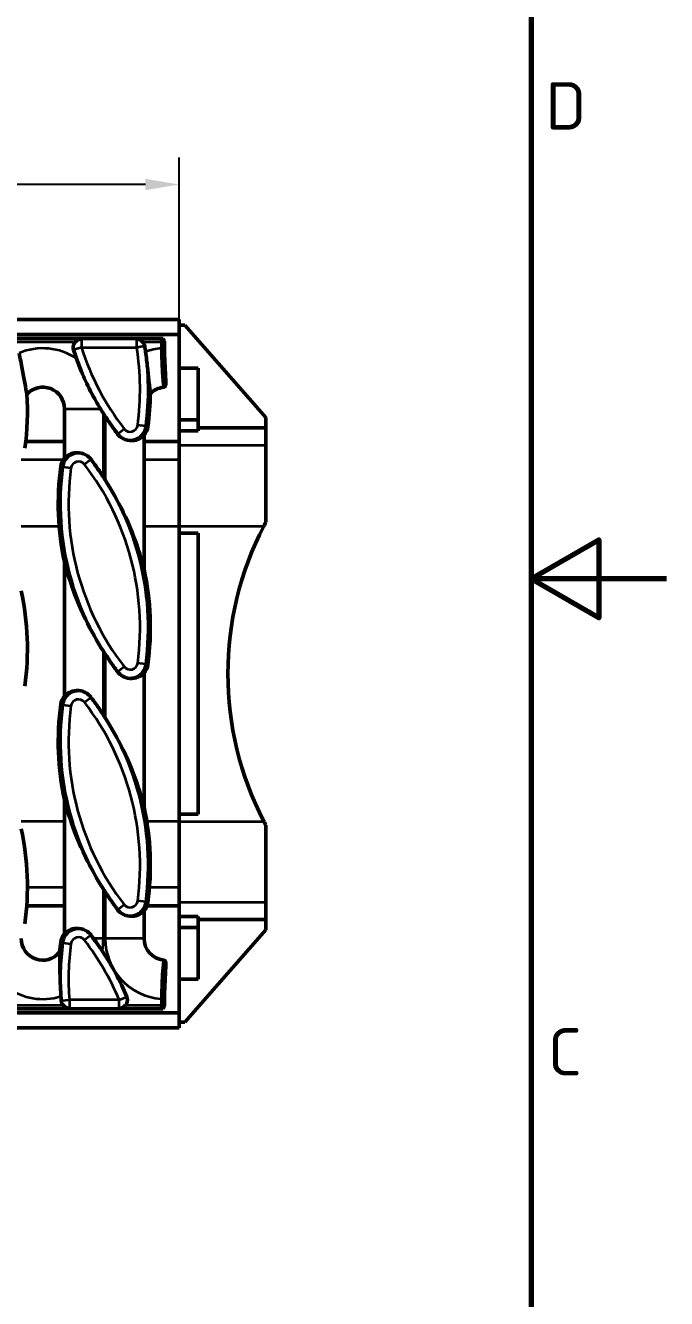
# Model space of a CAD drawing. Header units: millimetres. Extents: x 0 to 1485, y 0 to 1050.
# Drawn here: x 1366.5 to 1485, y 391.9 to 627.4 of the extents above; entities that cross this region are included whole.
import ezdxf

# ---------------------------------------------------------------- set-up
doc = ezdxf.new("R2010")
doc.units = ezdxf.units.MM
doc.header["$LTSCALE"] = 2.5
for name, color, linetype, lineweight in [('Bemaßung (ISO)', 7, 'Continuous', 25), ('Rahmen (ISO)', 7, 'Continuous', 70), ('Sichtbar (ISO)', 7, 'Continuous', 50), ('Sichtbar schmal (ISO)', 7, 'Continuous', 35)]:
    doc.layers.add(name, color=color, linetype=linetype, lineweight=lineweight)
doc.styles.add('Notiztext (DIN)', font='isocpeur.ttf')
doc.styles.add('TXT 3_5', font='isocpeur.ttf')
doc.dimstyles.new('Anrin Standard (DIN)', dxfattribs={"dimscale": 2.5, "dimtxt": 3.5, "dimasz": 2.5, "dimexe": 2, "dimexo": 0, "dimgap": 0.8, "dimtad": 1, "dimrnd": 1e-08, "dimtxsty": 'TXT 3_5', "dimcen": 0.09, "dimdle": 10, "dimclrd": 256, "dimclre": 256, "dimclrt": 256, "dimadec": 0, "dimazin": 2, "dimtfac": 0.714286, "dimtmove": 0, "dimatfit": 3, "dimfxl": 1, "dimtolj": 1, "dimlwd": -1, "dimlwe": -1, "dimarcsym": 0})

# ---------------------------------------------------------------- blocks, each defined once
blk = doc.blocks.new('Ränder Standardrahmen')
at = {"layer": 'Rahmen (ISO)', "flags": 128}
for points in [[(10, 10), (10, 410), (584, 410), (584, 10), (10, 10)], [(594, 210), (584, 210), (589, 212.887), (589, 207.113), (584, 210)]]:
    blk.add_lwpolyline(points, dxfattribs=at)
at = {"layer": 'Rahmen (ISO)', "char_height": 3.5, "attachment_point": 7, "style": 'Notiztext (DIN)'}
for s, insert in [('D', (585.053, 243.25)), ('C', (585.228, 173.25))]:
    blk.add_mtext(s, dxfattribs=dict(at, insert=insert))
blk = doc.blocks.new('*D13')
at = {"layer": 'Bemaßung (ISO)', "transparency": 16777216}
for p, q in [((389.9, 570.2), (389.9, 602.95)), ((1394.9, 572.95), (1394.9, 602.95)), ((1388.65, 597.95), (396.15, 597.95))]:
    blk.add_line(p, q, dxfattribs=at)
for points in [[(396.15, 599), (396.15, 596.91), (389.9, 597.95)], [(1388.65, 599), (1388.65, 596.91), (1394.9, 597.95)]]:
    blk.add_solid(points, dxfattribs=at)
at = {"layer": 'Defpoints', "color": 0, "transparency": 16777216}
for p in [(389.9, 597.95), (1394.9, 572.95), (389.9, 570.2)]:
    blk.add_point(p, dxfattribs=at)
at = {"layer": 'Bemaßung (ISO)', "transparency": 16777216, "insert": (881.85, 608.7), "char_height": 8.75, "attachment_point": 1, "style": 'TXT 3_5'}
blk.add_mtext('\\A1;1005', dxfattribs=at)

msp = doc.modelspace()

# ---------------------------------------------------------------- linework, layer by layer
at = {"layer": 'Sichtbar (ISO)'}
for p, q in [((389.905, 572.955), (1394.905, 572.955)), ((1394.905, 572.955), (1394.905, 570.205)), ((389.905, 570.205), (1394.905, 570.205)), ((1394.905, 571.955), (1395.905, 571.955)), ((1394.905, 570.205), (1394.905, 550.39)), ((1410.905, 554.82), (1395.905, 571.955)), ((1391.644, 569.455), (893.166, 569.455)), ((1392.143, 566.651), (1392.143, 568.957)), ((1392.405, 561.455), (1392.143, 566.651)), ((1394.905, 563.955), (1398.405, 563.955)), ((1398.405, 563.955), (1398.405, 552.955)), ((1392.405, 560.965), (1392.405, 561.455)), ((1373.678, 547.355), (1373.678, 556.455)), ((1394.905, 554.4), (1398.405, 554.4)), ((1410.905, 554.82), (1410.905, 552.955)), ((1388.405, 551.554), (1388.405, 526.771)), ((1398.405, 552.395), (1394.905, 552.395)), ((1398.405, 552.955), (1410.905, 552.955)), ((1398.405, 552.955), (1398.405, 552.395)), ((1410.905, 552.955), (1410.905, 549.735)), ((1373.678, 550.39), (1366.515, 550.39)), ((1394.905, 550.39), (1388.405, 550.39)), ((1394.905, 550.39), (1394.905, 546.992)), ((1410.905, 549.735), (1410.905, 535.455)), ((1394.905, 546.992), (1394.905, 534.771)), ((1394.905, 534.771), (1394.905, 480.138)), ((1394.905, 533.455), (1398.405, 533.455)), ((1398.405, 533.455), (1398.405, 481.455)), ((1373.678, 503.355), (1373.678, 528.139)), ((1388.405, 507.554), (1388.405, 482.771)), ((1373.678, 459.355), (1373.678, 484.139)), ((1398.405, 481.455), (1394.905, 481.455)), ((1394.905, 480.138), (1394.905, 467.918)), ((1410.905, 479.455), (1410.905, 465.175)), ((1394.905, 467.918), (1394.905, 464.519)), ((1373.678, 464.519), (1366.705, 464.519)), ((1394.905, 464.519), (1388.938, 464.519)), ((1394.905, 464.519), (1394.905, 444.705)), ((1410.905, 465.175), (1410.905, 461.955)), ((1388.405, 463.554), (1388.405, 458.455)), ((1394.905, 462.514), (1398.405, 462.514)), ((1398.405, 462.514), (1398.405, 461.955)), ((1398.405, 461.955), (1410.905, 461.955)), ((1398.405, 461.955), (1398.405, 450.955)), ((1410.905, 461.955), (1410.905, 460.09)), ((1398.405, 460.509), (1394.905, 460.509)), ((1395.905, 442.955), (1410.905, 460.09)), ((1392.143, 448.259), (1392.405, 453.455)), ((1392.405, 453.455), (1392.405, 453.944)), ((1398.405, 450.955), (1394.905, 450.955)), ((1392.143, 445.953), (1392.143, 448.259)), ((893.166, 445.455), (1391.644, 445.455)), ((1394.905, 444.705), (389.905, 444.705)), ((1394.905, 444.705), (1394.905, 441.955)), ((1394.905, 442.955), (1395.905, 442.955)), ((389.905, 441.955), (1394.905, 441.955))]:
    msp.add_line(p, q, dxfattribs=at)
for centre, radius, start, end in [((1338.275, 559.995), 50.882, 7.92097, 9.12676), ((1423.808, 582.914), 50.882, 197.78458, 199.70838), ((1315.547, 555.995), 51.275, 352.3504, 3.5312), ((1369.678, 556.455), 4, 0, 137.56852), ((1338.275, 559.995), 51.275, 352.3504, 359.16797), ((1392.405, 556.455), 4, 96.22871, 135.65128), ((1423.808, 582.914), 50.882, 212.45081, 213.15705), ((1385.823, 553.609), 3.3, 321.48132, 352.3504), ((1376.26, 545.3), 3.3, 141.48132, 172.3504), ((1423.808, 538.914), 51.275, 172.3504, 192.13108), ((1338.275, 515.995), 50.882, 32.45081, 33.15705), ((1463.405, 507.455), 59.5, 152.67072, 207.32928), ((1338.275, 515.995), 51.275, 352.3504, 12.13108), ((1315.547, 511.995), 51.275, 352.3504, 12.13108), ((1423.808, 538.914), 50.882, 212.45081, 213.15705), ((1385.823, 509.609), 3.3, 321.48132, 352.3504), ((1423.808, 494.914), 51.275, 172.3504, 192.13108), ((1376.26, 501.3), 3.3, 141.48132, 172.3504), ((1338.275, 471.995), 50.882, 32.45081, 33.15705), ((1338.275, 471.995), 51.275, 352.3504, 12.13108), ((1315.547, 467.995), 51.275, 352.3504, 12.13108), ((1423.808, 494.914), 50.882, 212.45081, 213.15705), ((1385.823, 465.609), 3.3, 321.48132, 352.3504), ((1376.26, 457.3), 3.3, 141.48132, 172.3504), ((1369.678, 458.455), 4, 180, 320.82077), ((1423.808, 450.914), 51.275, 172.3504, 174.38868), ((1392.405, 458.455), 4, 180, 263.77129), ((1338.275, 427.995), 50.882, 22.73262, 33.63529), ((1423.808, 450.914), 50.882, 183.53961, 184.45218)]:
    msp.add_arc(centre, radius, start, end, dxfattribs=at)
for centre, major_axis, ratio, start_param, end_param in [((1392.059, 569.371), (-0.651, 0.054), 0.0982024, 4.9719277, 5.4109419), ((1391.861, 569.173), (-0.054, 0.651), 0.0982024, 5.0298719, 5.138022), ((1391.641, 568.953), (0.356, 0.356), 0.9924325, 5.5015852, 6.517621), ((1392.059, 445.538), (0.651, 0.054), 0.0982024, 4.0138361, 4.4528503), ((1391.861, 445.736), (0.054, 0.651), 0.0982024, 4.286756, 4.3949061), ((1391.641, 445.957), (0.356, -0.356), 0.9924325, 6.0487496, 7.0647854)]:
    msp.add_ellipse(centre, major_axis=major_axis, ratio=ratio, start_param=start_param, end_param=end_param, dxfattribs=at)
for points, knots in [([(1375.358, 567.373), (1375.298, 567.56), (1375.275, 567.758), (1375.306, 568.148), (1375.36, 568.337), (1375.514, 568.641), (1375.6, 568.76), (1375.7, 568.865)], [0, 0, 0, 0, 0.05908905, 0.05908905, 0.11749758, 0.11749758, 0.16137162, 0.16137162, 0.16137162, 0.16137162]), ([(1376.726, 569.363), (1376.724, 569.363), (1376.723, 569.363), (1376.587, 569.355), (1376.453, 569.328), (1376.188, 569.23), (1376.064, 569.163), (1375.856, 569.015), (1375.773, 568.941), (1375.7, 568.865)], [-0.10537713, -0.10537713, -0.10537713, -0.10537713, -0.1049149, -0.1049149, -0.06869566, -0.06869566, -0.03153571, -0.03153571, -0.00003945, -0.00003945, -0.00003945, -0.00003945]), ([(1388.114, 568.865), (1388.042, 568.94), (1387.959, 569.014), (1387.75, 569.161), (1387.624, 569.229), (1387.351, 569.327), (1387.213, 569.355), (1387.074, 569.363), (1387.073, 569.363), (1387.071, 569.363)], [-0.13838882, -0.13838882, -0.13838882, -0.13838882, -0.09726147, -0.09726147, -0.04803204, -0.04803204, 0, 0, 0.0006113, 0.0006113, 0.0006113, 0.0006113]), ([(1388.114, 568.865), (1388.215, 568.761), (1388.299, 568.642), (1388.438, 568.373), (1388.487, 568.222), (1388.512, 568.066)], [0.120701107, 0.120701107, 0.120701107, 0.120701107, 0.164220412, 0.164220412, 0.211558897, 0.211558897, 0.211558897, 0.211558897]), ([(1365.28, 566.748), (1365.495, 565.753), (1365.693, 564.767), (1366.046, 562.901), (1366.199, 562.037), (1366.495, 560.359), (1366.621, 559.647), (1366.725, 559.154)], [-0.79741451, -0.79741451, -0.79741451, -0.79741451, -0.54464264, -0.54464264, -0.29485297, -0.29485297, 0, 0, 0, 0]), ([(1380.345, 556.455), (1380.045, 556.945), (1379.752, 557.44), (1379.2, 558.407), (1378.94, 558.881), (1378.371, 559.963), (1378.082, 560.542), (1377.485, 561.809), (1377.2, 562.456), (1376.566, 563.978), (1376.227, 564.861), (1375.907, 565.755)], [-1.0304781, -1.0304781, -1.0304781, -1.0304781, -0.8584001, -0.8584001, -0.6971156, -0.6971156, -0.498004, -0.498004, -0.2849655, -0.2849655, 0, 0, 0, 0]), ([(1388.671, 567.007), (1388.809, 566.016), (1388.931, 565.034), (1389.141, 563.174), (1389.228, 562.31), (1389.402, 560.544), (1389.477, 559.778), (1389.545, 559.251)], [-0.77849719, -0.77849719, -0.77849719, -0.77849719, -0.5388845, -0.5388845, -0.30207853, -0.30207853, 0, 0, 0, 0]), ([(1391.971, 560.431), (1392.029, 560.438), (1392.086, 560.455), (1392.191, 560.512), (1392.238, 560.552), (1392.321, 560.65), (1392.353, 560.71), (1392.395, 560.836), (1392.405, 560.9), (1392.405, 560.965)], [0, 0, 0, 0, 0.017650578, 0.017650578, 0.035953563, 0.035953563, 0.056133255, 0.056133255, 0.07548478, 0.07548478, 0.07548478, 0.07548478]), ([(1383.499, 551.816), (1382.916, 552.597), (1382.334, 553.412), (1381.578, 554.528), (1381.394, 554.805), (1381.211, 555.085)], [4.25376971, 4.25376971, 4.25376971, 4.25376971, 4.54674081, 4.54674081, 4.64220292, 4.64220292, 4.64220292, 4.64220292]), ([(1388.405, 551.554), (1388.293, 551.445), (1388.169, 551.339), (1387.712, 551.002), (1387.329, 550.802), (1386.435, 550.562), (1385.925, 550.514), (1385.03, 550.709), (1384.695, 550.832), (1384.074, 551.204), (1383.788, 551.454), (1383.543, 551.758), (1383.521, 551.787), (1383.499, 551.816)], [1.26254133, 1.26254133, 1.26254133, 1.26254133, 1.35158407, 1.35158407, 1.56210439, 1.56210439, 1.77262471, 1.77262471, 1.88114821, 1.88114821, 1.9896717, 1.9896717, 2.0005996, 2.0005996, 2.0005996, 2.0005996]), ([(1373.678, 547.355), (1373.79, 547.464), (1373.914, 547.571), (1374.371, 547.907), (1374.754, 548.107), (1375.648, 548.347), (1376.157, 548.396), (1377.053, 548.2), (1377.387, 548.077), (1378.009, 547.706), (1378.295, 547.456), (1378.54, 547.151), (1378.562, 547.123), (1378.584, 547.093)], [1.26254133, 1.26254133, 1.26254133, 1.26254133, 1.35158407, 1.35158407, 1.56210439, 1.56210439, 1.77262471, 1.77262471, 1.88114821, 1.88114821, 1.9896717, 1.9896717, 2.0005996, 2.0005996, 2.0005996, 2.0005996]), ([(1378.584, 547.093), (1378.813, 546.786), (1379.038, 546.48), (1379.803, 545.418), (1380.344, 544.632), (1380.871, 543.824)], [1.26948341, 1.26948341, 1.26948341, 1.26948341, 1.38189288, 1.38189288, 1.66495593, 1.66495593, 1.66495593, 1.66495593]), ([(1381.211, 543.297), (1382.391, 541.442), (1383.533, 539.411), (1385.691, 534.941), (1386.654, 532.486), (1387.661, 529.402), (1387.942, 528.469), (1388.266, 527.292), (1388.337, 527.029), (1388.405, 526.771)], [5.6103516, 5.6103516, 5.6103516, 5.6103516, 6.2568517, 6.2568517, 7.0090993, 7.0090993, 7.2966076, 7.2966076, 7.3803187, 7.3803187, 7.3803187, 7.3803187]), ([(1380.871, 511.612), (1379.691, 513.468), (1378.55, 515.499), (1376.392, 519.969), (1375.429, 522.424), (1374.422, 525.507), (1374.141, 526.441), (1373.817, 527.617), (1373.746, 527.88), (1373.678, 528.139)], [5.6103516, 5.6103516, 5.6103516, 5.6103516, 6.2568517, 6.2568517, 7.0090993, 7.0090993, 7.2966076, 7.2966076, 7.3803187, 7.3803187, 7.3803187, 7.3803187]), ([(1383.499, 507.816), (1383.269, 508.123), (1383.045, 508.43), (1382.28, 509.492), (1381.739, 510.278), (1381.211, 511.085)], [1.26948341, 1.26948341, 1.26948341, 1.26948341, 1.38189288, 1.38189288, 1.66495593, 1.66495593, 1.66495593, 1.66495593]), ([(1388.405, 507.554), (1388.293, 507.445), (1388.169, 507.339), (1387.712, 507.002), (1387.329, 506.802), (1386.435, 506.562), (1385.925, 506.514), (1385.03, 506.709), (1384.695, 506.832), (1384.074, 507.204), (1383.788, 507.454), (1383.543, 507.758), (1383.521, 507.787), (1383.499, 507.816)], [1.26254133, 1.26254133, 1.26254133, 1.26254133, 1.35158407, 1.35158407, 1.56210439, 1.56210439, 1.77262471, 1.77262471, 1.88114821, 1.88114821, 1.9896717, 1.9896717, 2.0005996, 2.0005996, 2.0005996, 2.0005996]), ([(1373.678, 503.355), (1373.79, 503.464), (1373.914, 503.571), (1374.371, 503.907), (1374.754, 504.107), (1375.648, 504.347), (1376.157, 504.396), (1377.053, 504.2), (1377.387, 504.077), (1378.009, 503.706), (1378.295, 503.456), (1378.54, 503.151), (1378.562, 503.123), (1378.584, 503.093)], [1.26254133, 1.26254133, 1.26254133, 1.26254133, 1.35158407, 1.35158407, 1.56210439, 1.56210439, 1.77262471, 1.77262471, 1.88114821, 1.88114821, 1.9896717, 1.9896717, 2.0005996, 2.0005996, 2.0005996, 2.0005996]), ([(1378.584, 503.093), (1378.813, 502.786), (1379.038, 502.48), (1379.803, 501.418), (1380.344, 500.632), (1380.871, 499.824)], [1.26948341, 1.26948341, 1.26948341, 1.26948341, 1.38189288, 1.38189288, 1.66495593, 1.66495593, 1.66495593, 1.66495593]), ([(1381.211, 499.297), (1382.391, 497.442), (1383.533, 495.411), (1385.691, 490.941), (1386.654, 488.486), (1387.661, 485.402), (1387.942, 484.469), (1388.266, 483.292), (1388.337, 483.029), (1388.405, 482.771)], [5.6103516, 5.6103516, 5.6103516, 5.6103516, 6.2568517, 6.2568517, 7.0090993, 7.0090993, 7.2966076, 7.2966076, 7.3803187, 7.3803187, 7.3803187, 7.3803187]), ([(1380.871, 467.612), (1379.691, 469.468), (1378.55, 471.499), (1376.392, 475.969), (1375.429, 478.424), (1374.422, 481.507), (1374.141, 482.441), (1373.817, 483.617), (1373.746, 483.88), (1373.678, 484.139)], [5.6103516, 5.6103516, 5.6103516, 5.6103516, 6.2568517, 6.2568517, 7.0090993, 7.0090993, 7.2966076, 7.2966076, 7.3803187, 7.3803187, 7.3803187, 7.3803187]), ([(1383.499, 463.816), (1383.269, 464.123), (1383.045, 464.43), (1382.28, 465.492), (1381.739, 466.278), (1381.211, 467.085)], [1.26948341, 1.26948341, 1.26948341, 1.26948341, 1.38189288, 1.38189288, 1.66495593, 1.66495593, 1.66495593, 1.66495593]), ([(1388.405, 463.554), (1388.293, 463.445), (1388.169, 463.339), (1387.712, 463.002), (1387.329, 462.802), (1386.435, 462.562), (1385.925, 462.514), (1385.03, 462.709), (1384.695, 462.832), (1384.074, 463.204), (1383.788, 463.454), (1383.543, 463.758), (1383.521, 463.787), (1383.499, 463.816)], [1.26254133, 1.26254133, 1.26254133, 1.26254133, 1.35158407, 1.35158407, 1.56210439, 1.56210439, 1.77262471, 1.77262471, 1.88114821, 1.88114821, 1.9896717, 1.9896717, 2.0005996, 2.0005996, 2.0005996, 2.0005996]), ([(1373.678, 459.355), (1373.79, 459.464), (1373.914, 459.571), (1374.371, 459.907), (1374.754, 460.107), (1375.648, 460.347), (1376.157, 460.396), (1377.053, 460.2), (1377.387, 460.077), (1378.009, 459.706), (1378.295, 459.456), (1378.54, 459.151), (1378.562, 459.123), (1378.584, 459.093)], [1.26254133, 1.26254133, 1.26254133, 1.26254133, 1.35158407, 1.35158407, 1.56210439, 1.56210439, 1.77262471, 1.77262471, 1.88114821, 1.88114821, 1.9896717, 1.9896717, 2.0005996, 2.0005996, 2.0005996, 2.0005996]), ([(1373.023, 447.773), (1372.956, 448.864), (1372.907, 449.94), (1372.841, 451.959), (1372.823, 452.88), (1372.797, 454.593), (1372.79, 455.323), (1372.778, 455.928)], [-0.88439964, -0.88439964, -0.88439964, -0.88439964, -0.58944173, -0.58944173, -0.30178515, -0.30178515, 0, 0, 0, 0]), ([(1392.405, 453.944), (1392.405, 454.023), (1392.39, 454.102), (1392.333, 454.239), (1392.294, 454.297), (1392.208, 454.383), (1392.165, 454.413), (1392.072, 454.458), (1392.022, 454.473), (1391.971, 454.478)], [0, 0, 0, 0, 0.023673066, 0.023673066, 0.044559962, 0.044559962, 0.060311285, 0.060311285, 0.075816877, 0.075816877, 0.075816877, 0.075816877]), ([(1385.204, 447.658), (1385.28, 447.476), (1385.32, 447.28), (1385.322, 446.888), (1385.285, 446.695), (1385.141, 446.34), (1385.038, 446.18), (1384.907, 446.044)], [0, 0, 0, 0, 0.05924323, 0.05924323, 0.11770438, 0.11770438, 0.17432198, 0.17432198, 0.17432198, 0.17432198]), ([(1373.492, 446.044), (1373.377, 446.163), (1373.283, 446.301), (1373.139, 446.613), (1373.094, 446.787), (1373.08, 446.964)], [0.12072972, 0.12072972, 0.12072972, 0.12072972, 0.17038723, 0.17038723, 0.22385958, 0.22385958, 0.22385958, 0.22385958]), ([(1373.492, 446.044), (1373.564, 445.969), (1373.647, 445.896), (1373.856, 445.748), (1373.982, 445.68), (1374.254, 445.582), (1374.391, 445.554), (1374.529, 445.546), (1374.531, 445.546), (1374.533, 445.546)], [-0.13808359, -0.13808359, -0.13808359, -0.13808359, -0.09697925, -0.09697925, -0.04788687, -0.04788687, 0, 0, 0.0006096, 0.0006096, 0.0006096, 0.0006096]), ([(1383.885, 445.546), (1383.887, 445.546), (1383.889, 445.546), (1384.023, 445.554), (1384.156, 445.582), (1384.42, 445.679), (1384.543, 445.746), (1384.75, 445.894), (1384.834, 445.968), (1384.907, 446.044)], [-0.1053741, -0.1053741, -0.1053741, -0.1053741, -0.10491234, -0.10491234, -0.06876435, -0.06876435, -0.03165498, -0.03165498, 0, 0, 0, 0])]:
    msp.add_open_spline(points, degree=3, knots=knots, dxfattribs=at)
for points in [[(1380.871, 555.612), (1380.694, 555.891), (1380.519, 556.172), (1380.345, 556.455)], [(1410.546, 534.771), (1410.664, 534.999), (1410.783, 535.227), (1410.905, 535.455)], [(1410.905, 479.455), (1410.783, 479.683), (1410.664, 479.911), (1410.546, 480.138)], [(1378.584, 459.093), (1378.741, 458.883), (1378.898, 458.67), (1379.055, 458.455)], [(1379.055, 458.455), (1379.601, 457.706), (1380.122, 456.954), (1380.638, 456.179)]]:
    msp.add_open_spline(points, degree=3, dxfattribs=at)
at = {"layer": 'Sichtbar schmal (ISO)'}
for p, q in [((1376.726, 569.363), (1363.527, 569.363)), ((1364.573, 568.865), (1375.7, 568.865)), ((1376.797, 567.818), (1375.374, 567.361)), ((1387.027, 569.312), (1376.797, 569.312)), ((1376.797, 569.312), (1376.797, 567.818)), ((1376.797, 567.818), (1387.027, 567.818)), ((1387.027, 567.818), (1387.027, 569.312)), ((1388.502, 568.055), (1387.027, 567.818)), ((1391.553, 569.363), (1387.071, 569.363)), ((1388.114, 568.865), (1391.553, 568.865)), ((1391.644, 569.455), (1391.553, 569.363)), ((1391.553, 568.865), (1391.553, 569.363)), ((1392.051, 568.865), (1391.553, 568.865)), ((1391.553, 568.865), (1391.553, 567.616)), ((1391.553, 567.616), (1392.051, 567.616)), ((1392.051, 568.865), (1392.143, 568.957)), ((1392.051, 567.616), (1392.051, 568.865)), ((1373.678, 556.455), (1380.345, 556.455)), ((1380.871, 543.824), (1380.871, 555.612)), ((1381.211, 555.085), (1381.211, 543.297)), ((1383.531, 551.841), (1383.499, 551.816)), ((1383.531, 551.841), (1384.714, 552.754)), ((1388.692, 553.224), (1387.211, 553.423)), ((1388.692, 553.224), (1389.094, 553.17)), ((1394.905, 549.735), (1410.905, 549.735)), ((1373.426, 546.992), (1365.678, 546.992)), ((1378.552, 547.069), (1377.369, 546.156)), ((1378.552, 547.069), (1378.584, 547.093)), ((1394.905, 546.992), (1388.405, 546.992)), ((1373.391, 545.686), (1372.989, 545.74)), ((1374.872, 545.487), (1373.391, 545.686)), ((1365.678, 534.771), (1372.7, 534.771)), ((1388.405, 534.771), (1394.905, 534.771)), ((1394.905, 534.771), (1410.546, 534.771)), ((1380.871, 499.824), (1380.871, 511.612)), ((1381.211, 511.085), (1381.211, 499.297)), ((1383.531, 507.841), (1384.714, 508.754)), ((1388.692, 509.224), (1387.211, 509.423)), ((1388.692, 509.224), (1389.094, 509.17)), ((1383.531, 507.841), (1383.499, 507.816)), ((1373.391, 501.686), (1372.989, 501.74)), ((1373.391, 501.686), (1374.872, 501.487)), ((1377.369, 502.156), (1378.552, 503.069)), ((1378.552, 503.069), (1378.584, 503.093)), ((1373.678, 480.138), (1365.678, 480.138)), ((1394.905, 480.138), (1388.899, 480.138)), ((1394.905, 480.138), (1410.546, 480.138)), ((1373.678, 467.918), (1366.823, 467.918)), ((1380.871, 458.455), (1380.871, 467.612)), ((1381.211, 467.085), (1381.211, 458.455)), ((1394.905, 467.918), (1389.388, 467.918)), ((1383.531, 463.841), (1384.714, 464.754)), ((1388.692, 465.224), (1387.211, 465.423)), ((1388.692, 465.224), (1389.094, 465.17)), ((1394.905, 465.175), (1410.905, 465.175)), ((1383.531, 463.841), (1383.499, 463.816)), ((1373.391, 457.686), (1372.989, 457.74)), ((1373.391, 457.686), (1374.872, 457.487)), ((1378.552, 459.069), (1377.369, 458.156)), ((1378.552, 459.069), (1378.584, 459.093)), ((1380.871, 458.455), (1379.055, 458.455)), ((1388.405, 458.455), (1381.211, 458.455)), ((1383.808, 447.092), (1385.186, 447.67)), ((1359.274, 445.546), (1374.533, 445.546)), ((1373.492, 446.044), (1360.29, 446.044)), ((1373.091, 446.976), (1374.58, 447.092)), ((1374.58, 447.092), (1374.58, 445.597)), ((1383.808, 447.092), (1374.58, 447.092)), ((1374.58, 445.597), (1383.808, 445.597)), ((1383.808, 445.597), (1383.808, 447.092)), ((1383.885, 445.546), (1391.553, 445.546)), ((1391.553, 446.044), (1384.907, 446.044)), ((1391.553, 447.293), (1392.051, 447.293)), ((1391.553, 447.293), (1391.553, 446.044)), ((1391.553, 445.546), (1391.553, 446.044)), ((1391.553, 446.044), (1392.051, 446.044)), ((1391.553, 445.546), (1391.644, 445.455)), ((1392.051, 446.044), (1392.051, 447.293)), ((1392.143, 445.953), (1392.051, 446.044))]:
    msp.add_line(p, q, dxfattribs=at)
for centre, radius, start, end in [((1369.678, 556.455), 11.194, 56.18618, 113.1343), ((1423.808, 582.914), 49.376, 197.80277, 217.6496), ((1338.275, 559.995), 49.376, 352.3504, 9.11545), ((1338.275, 559.995), 50.87, 352.3504, 9.11545), ((1392.405, 556.455), 11.194, 94.36453, 109.48694), ((1423.808, 582.914), 50.87, 197.80277, 217.6496), ((1385.823, 553.609), 2.895, 217.6496, 352.3504), ((1385.823, 553.609), 1.401, 217.6496, 352.3504), ((1376.26, 545.3), 2.895, 37.6496, 172.3504), ((1376.26, 545.3), 1.401, 37.6496, 172.3504), ((1338.275, 515.995), 50.87, 352.3504, 37.6496), ((1423.808, 538.914), 50.87, 172.3504, 217.6496), ((1423.808, 538.914), 49.376, 172.3504, 217.6496), ((1338.275, 515.995), 49.376, 352.3504, 37.6496), ((1385.823, 509.609), 2.895, 217.6496, 352.3504), ((1385.823, 509.609), 1.401, 217.6496, 352.3504), ((1376.26, 501.3), 2.895, 37.6496, 172.3504), ((1423.808, 494.914), 50.87, 172.3504, 217.6496), ((1376.26, 501.3), 1.401, 37.6496, 172.3504), ((1338.275, 471.995), 49.376, 352.3504, 37.6496), ((1338.275, 471.995), 50.87, 352.3504, 37.6496), ((1423.808, 494.914), 49.376, 172.3504, 217.6496), ((1385.823, 465.609), 2.895, 217.6496, 352.3504), ((1385.823, 465.609), 1.401, 217.6496, 352.3504), ((1376.26, 457.3), 2.895, 37.6496, 172.3504), ((1369.678, 458.455), 11.194, 180, 287.39122), ((1423.808, 450.914), 50.87, 172.3504, 184.4399), ((1423.808, 450.914), 49.376, 172.3504, 184.4399), ((1376.26, 457.3), 1.401, 37.6496, 172.3504), ((1338.275, 427.995), 49.376, 22.75258, 37.6496), ((1338.275, 427.995), 50.87, 22.75258, 37.6496), ((1369.678, 458.455), 11.194, 348.2699, 0), ((1392.405, 458.455), 11.194, 180, 265.63547)]:
    msp.add_arc(centre, radius, start, end, dxfattribs=at)
for centre, major_axis, ratio, start_param, end_param in [((1376.797, 567.818), (-0.884, -1.212), 0.9891539, 3.7768324, 5.6479455), ((1387.027, 567.818), (-1.142, 0.973), 0.9934573, 4.0097771, 5.4150009), ((1391.553, 568.865), (-0.354, 0.354), 0.9924325, 3.9307889, 5.493989), ((1383.808, 447.092), (0.831, 1.249), 0.9877474, 3.7341351, 5.6906429), ((1374.58, 447.092), (1.101, -1.019), 0.9929705, 3.9692518, 5.4555261), ((1391.553, 446.044), (0.354, 0.354), 0.9924325, 3.9307889, 5.493989)]:
    msp.add_ellipse(centre, major_axis=major_axis, ratio=ratio, start_param=start_param, end_param=end_param, dxfattribs=at)
for points in [[(1376.781, 569.323), (1376.763, 569.337), (1376.744, 569.35), (1376.726, 569.363)], [(1376.797, 569.312), (1376.791, 569.316), (1376.786, 569.32), (1376.781, 569.323)], [(1387.037, 569.323), (1387.034, 569.32), (1387.03, 569.316), (1387.027, 569.312)], [(1387.071, 569.363), (1387.059, 569.35), (1387.048, 569.337), (1387.037, 569.323)], [(1388.502, 568.055), (1388.506, 568.058), (1388.509, 568.062), (1388.512, 568.066)], [(1375.358, 567.373), (1375.363, 567.369), (1375.369, 567.365), (1375.374, 567.361)], [(1385.204, 447.658), (1385.198, 447.662), (1385.192, 447.666), (1385.186, 447.67)], [(1373.091, 446.976), (1373.087, 446.972), (1373.083, 446.968), (1373.08, 446.964)], [(1374.533, 445.546), (1374.545, 445.559), (1374.557, 445.573), (1374.57, 445.586)], [(1374.57, 445.586), (1374.573, 445.59), (1374.577, 445.594), (1374.58, 445.597)], [(1383.808, 445.597), (1383.814, 445.594), (1383.82, 445.59), (1383.826, 445.586)], [(1383.826, 445.586), (1383.846, 445.573), (1383.866, 445.559), (1383.885, 445.546)]]:
    msp.add_open_spline(points, degree=3, dxfattribs=at)
for points, knots in [([(1391.553, 567.616), (1391.557, 566.815), (1391.571, 566.014), (1391.635, 564.025), (1391.701, 562.895), (1391.84, 561.349), (1391.905, 560.82), (1391.971, 560.431)], [-0.87263624, -0.87263624, -0.87263624, -0.87263624, -0.6472839, -0.6472839, -0.28672014, -0.28672014, -0.03325999, -0.03325999, -0.03325999, -0.03325999]), ([(1392.405, 560.965), (1392.344, 561.32), (1392.289, 561.784), (1392.167, 563.188), (1392.111, 564.248), (1392.061, 566.114), (1392.051, 566.865), (1392.051, 567.616)], [0.05287531, 0.05287531, 0.05287531, 0.05287531, 0.28672014, 0.28672014, 0.6472839, 0.6472839, 0.87263624, 0.87263624, 0.87263624, 0.87263624]), ([(1391.971, 454.478), (1391.93, 454.24), (1391.89, 453.95), (1391.777, 452.956), (1391.71, 452.121), (1391.621, 450.449), (1391.592, 449.659), (1391.563, 448.333), (1391.556, 447.813), (1391.553, 447.293)], [-0.8393762, -0.8393762, -0.8393762, -0.8393762, -0.68434126, -0.68434126, -0.38018959, -0.38018959, -0.14622676, -0.14622676, 0, 0, 0, 0]), ([(1392.051, 447.293), (1392.051, 447.781), (1392.055, 448.268), (1392.077, 449.512), (1392.1, 450.253), (1392.176, 451.821), (1392.235, 452.605), (1392.337, 453.497), (1392.37, 453.739), (1392.405, 453.944)], [0, 0, 0, 0, 0.14622676, 0.14622676, 0.38018959, 0.38018959, 0.68434126, 0.68434126, 0.81976088, 0.81976088, 0.81976088, 0.81976088])]:
    msp.add_open_spline(points, degree=3, knots=knots, dxfattribs=at)

# ---------------------------------------------------------------- block references
at = {"xscale": 2.5, "yscale": 2.5, "zscale": 2.5}
msp.add_blockref('Ränder Standardrahmen', (0, 0), dxfattribs=at)

# ---------------------------------------------------------------- dimensions: what is measured, and where the dimension line sits
at = {"layer": 'Bemaßung (ISO)'}
dim = msp.add_linear_dim(base=(389.905, 597.955), p1=(1394.905, 572.955), p2=(389.905, 570.205), angle=180, dimstyle='Anrin Standard (DIN)', override={"dimgap": 0.8, "dimdec": 2, "dimtol": 0, "dimlim": 0, "dimtp": 0, "dimtm": 0, "dimtdec": 2, "dimtofl": 0, "dimatfit": 1}, dxfattribs=at)
dim.commit()
dim.dimension.update_dxf_attribs({"geometry": '*D13', "text_midpoint": (892.355, 597.955), "dimtype": 160})

doc.saveas('drawing.dxf')
